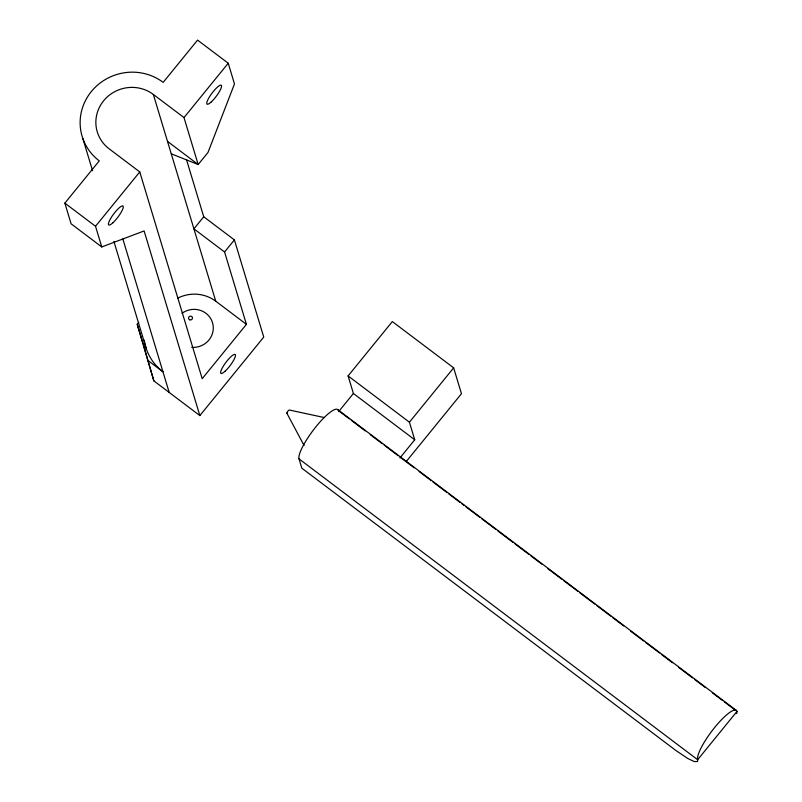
<?xml version="1.0" encoding="UTF-8"?>
<svg xmlns="http://www.w3.org/2000/svg" width="802" height="802" viewBox="0 0 802 802"><rect width="100%" height="100%" fill="white"/><g stroke="black" fill="none" stroke-linecap="round" stroke-linejoin="round"><path stroke-width="1.2" d="M304.088 445.501L286.795 413.09L287.547 411.476L289.161 409.992L324.118 417.511M186.475 159.588L203.738 216.771L234.405 239.908L263.748 337.091L199.848 415.586L144.109 230.946L101.774 246.946L71.107 223.808L64.862 203.127L99.268 160.861A51.248 49.283 -16.8 0 1 91.348 91.528A51.248 49.283 -16.8 0 1 163.167 82.365L197.563 40.1L228.229 63.238L234.475 83.919L207.999 152.45L198.174 164.53L171.247 153.794M101.774 246.946L95.528 226.274L139.759 171.929L109.102 148.791A35.478 34.125 -16.8 0 1 103.618 100.791A35.478 34.125 -16.8 0 1 153.332 94.446L183.999 117.583L198.174 164.53L167.508 141.383M183.999 117.583L228.229 63.238M203.738 216.771L193.914 228.841L224.57 251.988L246.425 324.359L202.194 378.694L139.759 171.929M199.848 415.586L153.854 380.87L137.212 324.319L138.766 322.424M224.57 251.988L234.405 239.908M399.987 457.892L414.724 439.777L353.401 393.491L348.098 375.917L392.328 321.572L453.651 367.857L461.461 393.702L406.413 461.33M338.655 411.606L353.401 393.491M414.724 439.777L409.421 422.203L453.651 367.857M736.186 713.569L736.868 713.199L736.978 711.424L697.66 759.725L697.55 761.509L694.301 761.569L687.825 758.532L675.936 750.522L301.833 468.188L299.026 458.874A31.539 7.068 -53 0 1 316.188 426.453A31.539 7.068 -53 0 1 338.344 410.574L349.321 418.855M287.537 412.789L286.875 413.18M348.098 375.917L409.421 422.203M177.723 298.154A35.478 34.125 -16.8 0 1 215.758 301.211L246.425 324.359M64.862 203.127L95.528 226.274M337.792 409.642L736.426 710.492M351.316 420.358L365.281 430.905M370.263 434.664L382.233 443.696M384.228 445.21L398.203 455.747M400.198 457.25L414.163 467.797M419.145 471.556L431.125 480.588M433.12 482.102L447.085 492.639M449.08 494.142L460.047 502.423M462.042 503.937L464.037 505.44M466.032 506.944L480.007 517.48M482.002 518.994L495.967 529.531M497.962 531.034L512.929 542.332M514.924 543.836L528.889 554.372M530.884 555.886L541.851 564.167M547.836 568.678L561.811 579.224M563.806 580.728L577.771 591.264M579.766 592.778L594.733 604.066M596.728 605.57L610.693 616.116M612.688 617.62L623.655 625.901M630.643 631.174L643.615 640.958M645.61 642.462L659.575 653.008M661.57 654.512L672.537 662.793M678.532 667.314L692.497 677.85M694.492 679.354L705.459 687.635M712.447 692.908L722.261 700.316M724.226 701.8L735.013 709.94M299.026 458.874L697.66 759.725A31.539 7.068 -53 0 1 714.823 727.304A31.539 7.068 -53 0 1 736.978 711.424M147.618 360.198L162.946 371.767A51.248 49.283 -16.8 0 1 144.26 340.168M153.332 94.446L215.758 301.211M122.836 238.926L169.192 392.449M82.786 138.365L92.561 170.726M113.904 241.422L146.465 349.271M137.212 324.319L143.117 343.878M143.458 345L153.854 380.87M182.014 313.301A19.709 18.957 -16.8 0 1 212.6 322.975A19.709 18.957 -16.8 0 1 191.688 347.346M211.277 101.924A11.829 2.647 -53 0 0 221.522 85.654A11.829 2.647 -53 0 0 209.653 96.561A11.829 2.647 -53 0 0 211.277 101.924M189.733 319.808A1.975 1.895 -16.8 0 0 192.47 317.792A1.975 1.895 -16.8 0 0 189.362 316.539A1.975 1.895 -16.8 0 0 189.733 319.808M225.182 371.146A11.829 2.647 -53 0 0 235.427 354.875A11.829 2.647 -53 0 0 223.557 365.772A11.829 2.647 -53 0 0 225.182 371.146M112.982 222.695A11.829 2.647 -53 0 0 123.227 206.415A11.829 2.647 -53 0 0 111.358 217.322A11.829 2.647 -53 0 0 112.982 222.695"/></g></svg>
